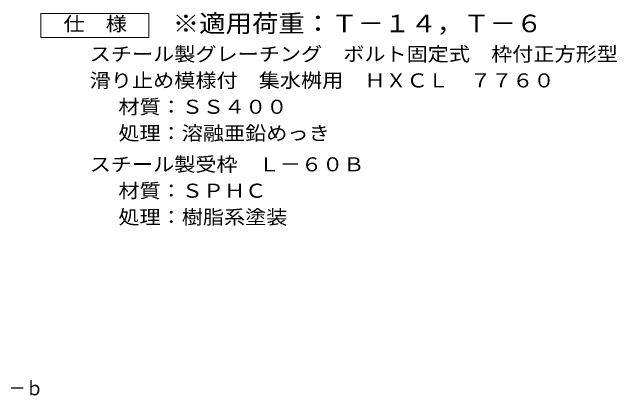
# Model space of a CAD drawing. Units: millimetres on the paper, enlarged 10 times. Extents: x -1276 to 1603, y -1379 to 1305.
# Drawn here: x 343 to 1603, y -1379 to -577 of the extents above; entities that cross this region are included whole.
import ezdxf
from ezdxf.enums import TextEntityAlignment as Align

# ---------------------------------------------------------------- set-up
doc = ezdxf.new("R2010")
doc.units = ezdxf.units.MM
doc.header["$LTSCALE"] = 10
doc.layers.add('F-4_F-4ﾚｲﾔ', color=2, linetype='Continuous', lineweight=9)
doc.layers.add('F-5_F-5ﾚｲﾔ', color=2, linetype='Continuous')
doc.styles.add('ＭＳ ゴシック', font='')
doc.styles.get('ＭＳ ゴシック').set_extended_font_data('MS Gothic')

msp = doc.modelspace()

# ---------------------------------------------------------------- linework, layer by layer
at = {"layer": 'F-4_F-4ﾚｲﾔ'}
msp.add_lwpolyline([(402.46, -629.64), (402.46, -579.64), (627.46, -579.64), (627.46, -629.64)], close=True, dxfattribs=at)

# ---------------------------------------------------------------- texts
at = {"layer": 'F-4_F-4ﾚｲﾔ', "style": 'ＭＳ ゴシック', "width": 1.1}
for s, p in [('仕\u3000様', (449.96, -624.64)), ('スチール製グレーチング\u3000ボルト固定式\u3000枠付正方形型', (504.55, -687.56)), ('滑り止め模様付\u3000集水桝用\u3000ＨＸＣＬ\u3000７７６０', (504.55, -742.56)), ('材質：ＳＳ４００', (564.26, -797.56)), ('処理：溶融亜鉛めっき', (564.26, -852.56)), ('スチール製受枠\u3000Ｌ－６０Ｂ', (504.55, -917.56)), ('材質：ＳＰＨＣ', (564.26, -972.56)), ('処理：樹脂系塗装', (564.26, -1027.56))]:
    msp.add_text(s, height=29.33, dxfattribs=at).set_placement(p, align=Align.BOTTOM_LEFT)
at = {"layer": 'F-5_F-5ﾚｲﾔ', "color": 3, "style": 'ＭＳ ゴシック', "width": 1.1}
msp.add_text('※適用荷重：Ｔ－１４，Ｔ－６', height=36.66, dxfattribs=at).set_placement((677.46, -629.64), align=Align.BOTTOM_LEFT)
at = {"layer": 'F-5_F-5ﾚｲﾔ', "style": 'ＭＳ ゴシック', "width": 0.9}
msp.add_text('集水桝用\u3000クッション付\u3000ＨＸＣＬ\u3000７７６０－ｂ', height=29.33, dxfattribs=at).set_placement((-420.63, -1384.48), align=Align.BOTTOM_LEFT)

doc.saveas('drawing.dxf')
